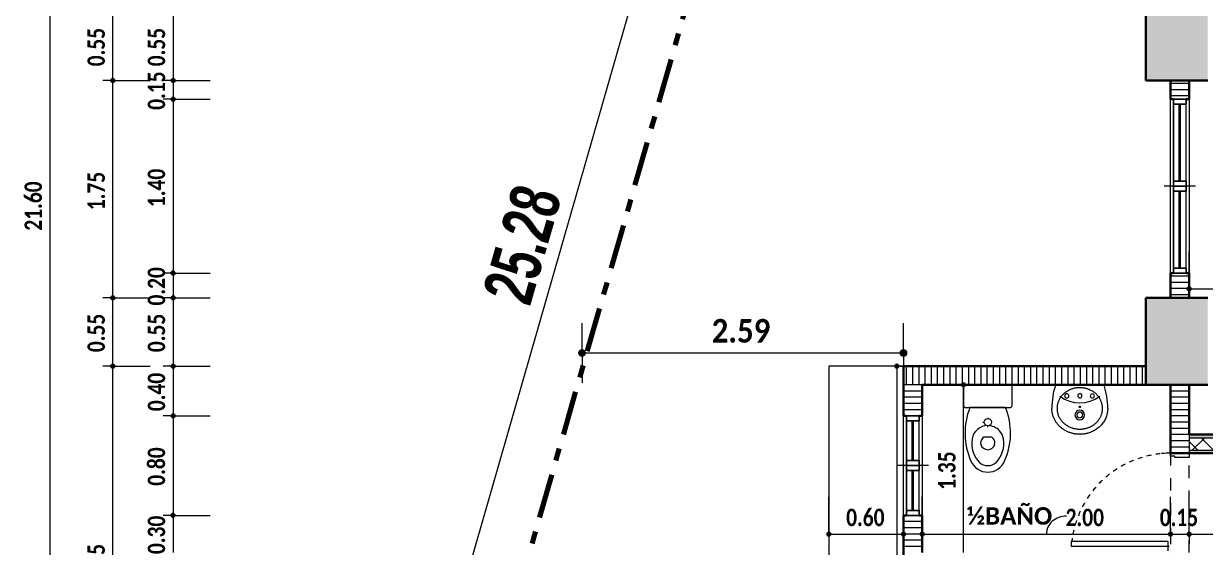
# Model space of a CAD drawing. Header units: metres. Extents: x -144 to 1000, y -717 to 29.
# Drawn here: x 868.04 to 877.56, y -561.73 to -557.52 of the extents above; entities that cross this region are included whole.
import ezdxf

# ---------------------------------------------------------------- set-up
doc = ezdxf.new("R2010")
doc.units = ezdxf.units.M
for name, pattern in [('Basculante', [0.11625, 0.075, -0.04125]), ('Dash Dot 3_16_', [0.595313, 0.357187, -0.119063, 0, -0.119063]), ('Trazo', [0.45, 0.225, -0.225])]:
    doc.linetypes.add(name, pattern=pattern)
doc.layers.get('0').update_dxf_attribs({"color": 1})
for name, color, linetype, lineweight in [('A-ANNO-DIMS', 1, 'Continuous', 9), ('A-DETL', 1, 'Continuous', 9), ('A-DETL-GENF', 1, 'Continuous', 9), ('A-DOOR', 1, 'Continuous', 9), ('A-DOOR-FRAM', 1, 'Continuous', 9), ('A-DOOR-HDLN', 1, 'Trazo', 20), ('A-GLAZ', 1, 'Continuous', 9), ('A-WALL', 4, 'Continuous', 9), ('G-ANNO-TEXT', 2, 'Continuous', 9), ('P-SANR-FIXT', 1, 'Continuous', 9), ('S-COLS', 7, 'Continuous', 9)]:
    doc.layers.add(name, color=color, linetype=linetype, lineweight=lineweight)
doc.layers.add('A-WALL-PATT', color=7, linetype='Continuous', lineweight=35, true_color=0x9c9c9c)
doc.styles.add('Britannic Bold_B_1', font='', dxfattribs={"width": 0.7, "height": 0.4})
doc.styles.add('Calibri_B', font='calibrib.ttf', dxfattribs={"height": 0.165})
doc.styles.add('Calibri_B_4', font='calibrib.ttf', dxfattribs={"height": 0.1125})
doc.styles.add('Calibri_B_7', font='calibrib.ttf', dxfattribs={"width": 0.8, "height": 0.18})
doc.styles.get('Britannic Bold_B_1').set_extended_font_data('Britannic Bold', bold=True)

# ---------------------------------------------------------------- blocks, each defined once
blk = doc.blocks.new('J')
at = {"layer": 'A-ANNO-DIMS', "lineweight": 25}
h = blk.add_hatch(color=256, dxfattribs=at)
edge = h.paths.add_edge_path()
edge.add_arc((862.0536, -499.1255), 0.015, 0, 360)
h = blk.add_hatch(color=256, dxfattribs=at)
edge = h.paths.add_edge_path()
edge.add_arc((862.0536, -499.1255), 0.015, 0, 360)
h = blk.add_hatch(color=256, dxfattribs=at)
edge = h.paths.add_edge_path()
edge.add_arc((862.5387, -499.1255), 0.015, 0, 360)
h = blk.add_hatch(color=256, dxfattribs=at)
edge = h.paths.add_edge_path()
edge.add_arc((862.5387, -499.1255), 0.015, 0, 360)
h = blk.add_hatch(color=256, dxfattribs=at)
edge = h.paths.add_edge_path()
edge.add_arc((862.5387, -499.2755), 0.015, 0, 360)
h = blk.add_hatch(color=256, dxfattribs=at)
edge = h.paths.add_edge_path()
edge.add_arc((862.5387, -499.2755), 0.015, 0, 360)
h = blk.add_hatch(color=256, dxfattribs=at)
edge = h.paths.add_edge_path()
edge.add_arc((862.5387, -500.6755), 0.015, 0, 360)
h = blk.add_hatch(color=256, dxfattribs=at)
edge = h.paths.add_edge_path()
edge.add_arc((862.5387, -500.6755), 0.015, 0, 360)
h = blk.add_hatch(color=256, dxfattribs=at)
edge = h.paths.add_edge_path()
edge.add_arc((870.7198, -500.8029), 0.015, 0, 360)
h = blk.add_hatch(color=256, dxfattribs=at)
edge = h.paths.add_edge_path()
edge.add_arc((862.0536, -500.8755), 0.015, 0, 360)
h = blk.add_hatch(color=256, dxfattribs=at)
edge = h.paths.add_edge_path()
edge.add_arc((862.0536, -500.8755), 0.015, 0, 360)
h = blk.add_hatch(color=256, dxfattribs=at)
edge = h.paths.add_edge_path()
edge.add_arc((862.5387, -500.8755), 0.015, 0, 360)
h = blk.add_hatch(color=256, dxfattribs=at)
edge = h.paths.add_edge_path()
edge.add_arc((862.5387, -500.8755), 0.015, 0, 360)
at = {"layer": 'A-ANNO-DIMS', "lineweight": 25, "true_color": 0x0000ff}
h = blk.add_hatch(color=5, dxfattribs=at)
edge = h.paths.add_edge_path()
edge.add_arc((865.8319, -501.3187), 0.025, 0, 360)
h = blk.add_hatch(color=5, dxfattribs=at)
edge = h.paths.add_edge_path()
edge.add_arc((868.4198, -501.3187), 0.025, 0, 360)
at = {"layer": 'A-ANNO-DIMS', "lineweight": 25}
h = blk.add_hatch(color=256, dxfattribs=at)
edge = h.paths.add_edge_path()
edge.add_arc((868.3671, -501.4244), 0.015, 0, 360)
h = blk.add_hatch(color=256, dxfattribs=at)
edge = h.paths.add_edge_path()
edge.add_arc((862.0536, -501.4254), 0.015, 0, 360)
h = blk.add_hatch(color=256, dxfattribs=at)
edge = h.paths.add_edge_path()
edge.add_arc((862.0536, -501.4254), 0.015, 0, 360)
h = blk.add_hatch(color=256, dxfattribs=at)
edge = h.paths.add_edge_path()
edge.add_arc((862.5387, -501.4254), 0.015, 0, 360)
h = blk.add_hatch(color=256, dxfattribs=at)
edge = h.paths.add_edge_path()
edge.add_arc((862.5387, -501.4254), 0.015, 0, 360)
h = blk.add_hatch(color=256, dxfattribs=at)
edge = h.paths.add_edge_path()
edge.add_arc((868.9029, -501.5754), 0.015, 0, 360)
h = blk.add_hatch(color=256, dxfattribs=at)
edge = h.paths.add_edge_path()
edge.add_arc((862.5387, -501.8254), 0.015, 0, 360)
h = blk.add_hatch(color=256, dxfattribs=at)
edge = h.paths.add_edge_path()
edge.add_arc((862.5387, -501.8254), 0.015, 0, 360)
h = blk.add_hatch(color=256, dxfattribs=at)
edge = h.paths.add_edge_path()
edge.add_arc((862.5387, -502.6254), 0.015, 0, 360)
h = blk.add_hatch(color=256, dxfattribs=at)
edge = h.paths.add_edge_path()
edge.add_arc((862.5387, -502.6254), 0.015, 0, 360)
h = blk.add_hatch(color=256, dxfattribs=at)
edge = h.paths.add_edge_path()
edge.add_arc((867.8198, -502.7761), 0.015, 0, 360)
h = blk.add_hatch(color=256, dxfattribs=at)
edge = h.paths.add_edge_path()
edge.add_arc((868.4198, -502.7761), 0.015, 0, 360)
h = blk.add_hatch(color=256, dxfattribs=at)
edge = h.paths.add_edge_path()
edge.add_arc((868.5698, -502.7761), 0.015, 0, 360)
h = blk.add_hatch(color=256, dxfattribs=at)
edge = h.paths.add_edge_path()
edge.add_arc((870.5698, -502.7761), 0.015, 0, 360)
h = blk.add_hatch(color=256, dxfattribs=at)
edge = h.paths.add_edge_path()
edge.add_arc((870.5698, -502.7761), 0.015, 0, 360)
h = blk.add_hatch(color=256, dxfattribs=at)
edge = h.paths.add_edge_path()
edge.add_arc((870.7198, -502.7761), 0.015, 0, 360)
h = blk.add_hatch(color=256, dxfattribs=at)
edge = h.paths.add_edge_path()
edge.add_arc((870.7198, -502.7761), 0.015, 0, 360)
at = {"layer": 'A-WALL-PATT', "lineweight": 5, "true_color": 0x747474}
blk.add_hatch(color=8, dxfattribs=at).paths.add_polyline_path([(873.7432, -502.0004), (874.2949, -502.0004), (874.2949, -501.9754), (870.7198, -501.9754), (870.7198, -502.0004), (871.742, -502.0004)])
at = {"layer": 'A-WALL-PATT', "true_color": 0x747474}
blk.add_hatch(color=8, dxfattribs=at).paths.add_polyline_path([(874.2949, -502.1254), (874.4199, -502.1254), (874.4199, -502.1004), (870.7198, -502.1004), (870.7198, -502.1254), (874.2698, -502.1254)])
at = {"layer": 'S-COLS', "true_color": 0x5c5c5c}
h = blk.add_hatch(color=251, dxfattribs=at)
h.paths.add_polyline_path([(870.37, -509.2755), (870.87, -509.2755), (870.87, -508.3755), (870.37, -508.3755), (870.37, -509.0244)])
h.paths.add_polyline_path([(888.6298, -509.2755), (888.6698, -509.2755), (888.6698, -508.3755), (888.1698, -508.3755), (888.1698, -509.2755), (888.5948, -509.2755)])
h.paths.add_polyline_path([(878.57, -509.2754), (878.57, -508.3754), (878.07, -508.3754), (878.07, -509.2754)])
h.paths.add_polyline_path([(884.87, -501.5754), (884.8701, -501.5754), (884.8698, -498.4254), (884.3701, -498.4255), (884.3701, -501.5754), (884.72, -501.5754)])
h.paths.add_polyline_path([(876.2698, -501.5754), (876.27, -501.5752), (876.2696, -501.0755), (874.5698, -501.0755), (874.5698, -498.9255), (876.2701, -498.9255), (876.2696, -498.4255), (874.2698, -498.4256), (874.2699, -501.5754), (876.2696, -501.5754)])
h.paths.add_polyline_path([(878.57, -501.5754), (878.57, -500.6754), (878.07, -500.6754), (878.07, -501.5754)])
h.paths.add_polyline_path([(870.3699, -501.5754), (870.8699, -501.5754), (870.8699, -500.8755), (870.3699, -500.8755), (870.3699, -501.5004)])
h.paths.add_polyline_path([(888.6701, -501.5754), (888.6701, -500.8755), (888.2701, -500.8755), (888.2701, -501.5754)])
h.paths.add_polyline_path([(878.5701, -499.3255), (878.5701, -498.4255), (878.0701, -498.4255), (878.0701, -499.3255)])
h.paths.add_polyline_path([(870.8698, -499.1255), (870.8698, -498.4244), (870.3698, -498.4255), (870.3698, -499.1255), (870.7279, -499.1255)])
h.paths.add_polyline_path([(888.5707, -499.1255), (888.6701, -499.1255), (888.6701, -498.4244), (888.2701, -498.4255), (888.2701, -499.1255), (888.5457, -499.1255)])
h.paths.add_polyline_path([(888.605, -490.4255), (888.67, -490.4255), (888.67, -489.5255), (888.17, -489.5255), (888.17, -490.4255), (888.5364, -490.4255)])
h.paths.add_polyline_path([(878.42, -490.4255), (878.57, -490.4255), (878.57, -489.5255), (878.07, -489.5255), (878.07, -490.4255), (878.27, -490.4255)])
h.paths.add_polyline_path([(870.57, -489.8255), (871.47, -489.8255), (871.47, -489.3255), (870.57, -489.3255), (870.57, -489.7155)])
at = {"layer": 'A-ANNO-DIMS', "color": 5, "true_color": 0x0000ff}
for p, q in [((862.1935, -512.5465), (869.1743, -488.2546)), ((865.8319, -501.3187), (865.8319, -501.0787)), ((868.4198, -501.3187), (868.4198, -501.0787)), ((865.8319, -501.3187), (868.4198, -501.3187)), ((865.8319, -501.3187), (865.8319, -501.5587)), ((868.4198, -501.3187), (868.4198, -501.5587))]:
    blk.add_line(p, q, dxfattribs=at)
at = {"layer": 'A-ANNO-DIMS'}
for p, q in [((861.5472, -489.3257), (861.5472, -510.9254)), ((862.0536, -499.1255), (862.0536, -498.5744)), ((862.5387, -498.5744), (862.5387, -499.1255)), ((862.0536, -499.1255), (861.9736, -499.1255)), ((862.0536, -499.1255), (861.9736, -499.1255)), ((862.0536, -500.8755), (862.0536, -499.1255)), ((862.0536, -499.1255), (862.3536, -499.1255)), ((862.0536, -499.1255), (862.3536, -499.1255)), ((862.5387, -499.1255), (862.4587, -499.1255)), ((862.5387, -499.1255), (862.4587, -499.1255)), ((862.5387, -499.1255), (862.8387, -499.1255)), ((862.5387, -499.1255), (862.5387, -499.2755)), ((862.5387, -499.1255), (862.8387, -499.1255)), ((862.5387, -499.2755), (862.4587, -499.2755)), ((862.5387, -499.2755), (862.4587, -499.2755)), ((862.5387, -499.2755), (862.8387, -499.2755)), ((862.5387, -499.2755), (862.5387, -500.6755)), ((862.5387, -499.2755), (862.8387, -499.2755)), ((870.7198, -500.8029), (870.7198, -500.5029)), ((862.5387, -500.6755), (862.4587, -500.6755)), ((862.5387, -500.6755), (862.4587, -500.6755)), ((862.5387, -500.6755), (862.8387, -500.6755)), ((862.5387, -500.6755), (862.5387, -500.8755)), ((862.5387, -500.6755), (862.8387, -500.6755)), ((870.7198, -500.8029), (874.2698, -500.8029)), ((870.7198, -500.8029), (870.7198, -500.8829)), ((862.0536, -500.8755), (861.9736, -500.8755)), ((862.0536, -500.8755), (861.9736, -500.8755)), ((862.0536, -501.4254), (862.0536, -500.8755)), ((862.0536, -500.8755), (862.3536, -500.8755)), ((862.0536, -500.8755), (862.3536, -500.8755)), ((862.5387, -500.8755), (862.4587, -500.8755)), ((862.5387, -500.8755), (862.4587, -500.8755)), ((862.5387, -500.8755), (862.8387, -500.8755)), ((862.5387, -500.8755), (862.5387, -501.4254)), ((862.5387, -500.8755), (862.8387, -500.8755)), ((862.0536, -501.4254), (861.9736, -501.4254)), ((862.0536, -501.4254), (861.9736, -501.4254)), ((862.0536, -504.5754), (862.0536, -501.4254)), ((862.0536, -501.4254), (862.3536, -501.4254)), ((862.0536, -501.4254), (862.3536, -501.4254)), ((862.5387, -501.4254), (862.4587, -501.4254)), ((862.5387, -501.4254), (862.4587, -501.4254)), ((862.5387, -501.4254), (862.8387, -501.4254)), ((862.5387, -501.4254), (862.5387, -501.8254)), ((862.5387, -501.4254), (862.8387, -501.4254)), ((868.3671, -501.4244), (868.2871, -501.4244)), ((868.3671, -501.4244), (868.3671, -509.1744)), ((868.3671, -501.4244), (868.6671, -501.4244)), ((868.9029, -501.5754), (868.6029, -501.5754)), ((868.9029, -502.9254), (868.9029, -501.5754)), ((868.9029, -501.5754), (868.9829, -501.5754)), ((862.5387, -501.8254), (862.4587, -501.8254)), ((862.5387, -501.8254), (862.4587, -501.8254)), ((862.5387, -501.8254), (862.8387, -501.8254)), ((862.5387, -501.8254), (862.5387, -502.6254)), ((862.5387, -501.8254), (862.8387, -501.8254)), ((867.8198, -502.7761), (867.8198, -502.4761)), ((868.4198, -502.7761), (868.4198, -502.4761)), ((868.5698, -502.7761), (868.5698, -502.4761)), ((870.5698, -502.7761), (870.5698, -502.4761)), ((870.5698, -502.7761), (870.5698, -502.4761)), ((870.7198, -502.7761), (870.7198, -502.4761)), ((870.7198, -502.7761), (870.7198, -502.4761)), ((862.5387, -502.6254), (862.4587, -502.6254)), ((862.5387, -502.6254), (862.4587, -502.6254)), ((862.5387, -502.6254), (862.8387, -502.6254)), ((862.5387, -502.6254), (862.5387, -502.9254)), ((862.5387, -502.6254), (862.8387, -502.6254)), ((867.8198, -502.7761), (868.4198, -502.7761)), ((867.8198, -502.7761), (867.8198, -502.8561)), ((868.4198, -502.7761), (868.4198, -502.8561)), ((868.5698, -502.7761), (870.5698, -502.7761)), ((868.5698, -502.7761), (868.5698, -502.8561)), ((870.5698, -502.7761), (870.5698, -502.8561)), ((870.5698, -502.7761), (870.7198, -502.7761)), ((870.5698, -502.7761), (870.5698, -502.8561)), ((870.7198, -502.7761), (870.7198, -502.8561)), ((870.7198, -502.7761), (874.4199, -502.7761)), ((870.7198, -502.7761), (870.7198, -502.8561))]:
    blk.add_line(p, q, dxfattribs=at)
at = {"layer": 'A-ANNO-DIMS', "lineweight": 25}
for centre in [(862.0536, -499.1255), (862.0536, -499.1255), (862.5387, -499.1255), (862.5387, -499.1255), (862.5387, -499.2755), (862.5387, -499.2755), (862.5387, -500.6755), (862.5387, -500.6755), (870.7198, -500.8029), (862.0536, -500.8755), (862.0536, -500.8755), (862.5387, -500.8755), (862.5387, -500.8755), (868.3671, -501.4244), (862.0536, -501.4254), (862.0536, -501.4254), (862.5387, -501.4254), (862.5387, -501.4254), (868.9029, -501.5754), (862.5387, -501.8254), (862.5387, -501.8254), (862.5387, -502.6254), (862.5387, -502.6254), (867.8198, -502.7761), (868.4198, -502.7761), (868.5698, -502.7761), (870.5698, -502.7761), (870.5698, -502.7761), (870.7198, -502.7761), (870.7198, -502.7761)]:
    blk.add_circle(centre, 0.015, dxfattribs=at)
at = {"layer": 'A-ANNO-DIMS', "color": 5, "lineweight": 25, "true_color": 0x0000ff}
for centre in [(865.8319, -501.3187), (868.4198, -501.3187)]:
    blk.add_circle(centre, 0.025, dxfattribs=at)
at = {"layer": 'A-ANNO-DIMS'}
blk.add_ellipse((869.7327, -502.7761), major_axis=(0.1628, 0), ratio=0.891066, start_param=1.570796, end_param=3.141593, dxfattribs=at)
at = {"layer": 'A-DETL', "color": 7, "linetype": 'Dash Dot 3_16_', "lineweight": 70}
blk.add_line((862.6088, -512.6658), (869.5897, -488.374), dxfattribs=at)
at = {"layer": 'A-DETL', "color": 253, "true_color": 0xb6b6b6}
blk.add_line((865.8319, -501.4254), (865.8319, -501.5254), dxfattribs=at)
at = {"layer": 'A-DETL-GENF', "lineweight": 25}
for p, q in [((870.5948, -499.3155), (870.5948, -499.2755)), ((870.5948, -499.2755), (870.6948, -499.2755)), ((870.6948, -499.3155), (870.5948, -499.3155)), ((870.6948, -499.2755), (870.6948, -499.3155)), ((870.5948, -499.9755), (870.5948, -499.9355)), ((870.5948, -499.9355), (870.6948, -499.9355)), ((870.6948, -499.9755), (870.5948, -499.9755)), ((870.5948, -500.0155), (870.5948, -499.9755)), ((870.5948, -499.9755), (870.6948, -499.9755)), ((870.6948, -499.9355), (870.6948, -499.9755)), ((870.6948, -499.9755), (870.6948, -500.0155)), ((870.6948, -500.0155), (870.5948, -500.0155)), ((870.5948, -500.6755), (870.5948, -500.6355)), ((870.5948, -500.6355), (870.6948, -500.6355)), ((870.6948, -500.6355), (870.6948, -500.6755)), ((870.6948, -500.6755), (870.5948, -500.6755)), ((868.4448, -501.8654), (868.4448, -501.8254)), ((868.4448, -501.8254), (868.5448, -501.8254)), ((868.5448, -501.8654), (868.4448, -501.8654)), ((868.5448, -501.8254), (868.5448, -501.8654)), ((868.4448, -502.2254), (868.4448, -502.1854)), ((868.4448, -502.1854), (868.5448, -502.1854)), ((868.5448, -502.2254), (868.4448, -502.2254)), ((868.4448, -502.2654), (868.4448, -502.2254)), ((868.4448, -502.2254), (868.5448, -502.2254)), ((868.5448, -502.2654), (868.4448, -502.2654)), ((868.5448, -502.1854), (868.5448, -502.2254)), ((868.5448, -502.2254), (868.5448, -502.2654)), ((868.4448, -502.6254), (868.4448, -502.5854)), ((868.4448, -502.5854), (868.5448, -502.5854)), ((868.5448, -502.6254), (868.4448, -502.6254)), ((868.5448, -502.5854), (868.5448, -502.6254))]:
    blk.add_line(p, q, dxfattribs=at)
at = {"layer": 'A-DETL-GENF'}
for p, q in [((870.5948, -499.9355), (870.5948, -499.3155)), ((870.6398, -499.9355), (870.6398, -499.3155)), ((870.6498, -499.9355), (870.6498, -499.3155)), ((870.6948, -499.9355), (870.6948, -499.3155)), ((870.5948, -500.6355), (870.5948, -500.0155)), ((870.6398, -500.6355), (870.6398, -500.0155)), ((870.6498, -500.6355), (870.6498, -500.0155)), ((870.6948, -500.6355), (870.6948, -500.0155)), ((868.4448, -502.1854), (868.4448, -501.8654)), ((868.4898, -502.1854), (868.4898, -501.8654)), ((868.4998, -502.1854), (868.4998, -501.8654)), ((868.5448, -502.1854), (868.5448, -501.8654)), ((868.4448, -502.5854), (868.4448, -502.2654)), ((868.4898, -502.5854), (868.4898, -502.2654)), ((868.4998, -502.5854), (868.4998, -502.2654)), ((868.5448, -502.5854), (868.5448, -502.2654))]:
    blk.add_line(p, q, dxfattribs=at)
at = {"layer": 'A-DETL-GENF', "linetype": 'Basculante'}
for p, q in [((870.7198, -502.1254), (870.5698, -502.1254)), ((870.5698, -502.1254), (870.5698, -502.9254)), ((870.7198, -502.9254), (870.7198, -502.1254))]:
    blk.add_line(p, q, dxfattribs=at)
at = {"layer": 'A-DOOR', "lineweight": 15}
for p, q in [((869.7698, -502.8354), (869.7698, -502.8754)), ((870.5498, -502.8354), (869.7698, -502.8354)), ((870.5498, -502.9104), (870.5498, -502.8354)), ((870.5598, -502.8754), (869.7698, -502.8754))]:
    blk.add_line(p, q, dxfattribs=at)
at = {"layer": 'A-DOOR'}
for start, end in [(106.56293, 109.21914), (101.25383, 103.90814), (95.94294, 98.59908), (90, 95.13979), (122.55381, 125.2378), (117.20557, 119.87669), (111.8777, 114.53954), (133.33952, 136.05941), (127.92952, 130.62982), (138.79027, 141.53284), (149.83778, 152.63398), (144.28783, 147.05593), (155.44512, 158.27171), (161.11426, 164.16843), (171.55001, 173.54055), (166.84892, 169.74178), (166.84892, 169.74178)]:
    blk.add_arc((870.5698, -502.9254), 0.8, start, end, dxfattribs=at)
at = {"layer": 'A-DOOR-FRAM'}
for p, q in [((870.5698, -502.1504), (870.5698, -502.1254)), ((870.6048, -502.1504), (870.5698, -502.1504)), ((870.6048, -502.1604), (870.6048, -502.1504)), ((870.7198, -502.1604), (870.6048, -502.1604)), ((870.7198, -502.1254), (870.7198, -502.1604))]:
    blk.add_line(p, q, dxfattribs=at)
at = {"layer": 'A-DOOR-HDLN'}
blk.add_line((870.7198, -502.1254), (870.5698, -502.1254), dxfattribs=at)
at = {"layer": 'A-GLAZ'}
for p, q in [((870.5948, -499.2755), (870.6948, -499.2755)), ((870.5948, -499.2755), (870.5948, -499.9755)), ((870.6948, -499.9755), (870.6948, -499.2755)), ((870.7698, -499.9755), (870.5198, -499.9755)), ((870.5948, -499.9755), (870.6948, -499.9755)), ((870.5948, -499.9755), (870.6948, -499.9755)), ((870.5948, -499.9755), (870.5948, -500.6755)), ((870.6948, -500.6755), (870.6948, -499.9755)), ((870.5948, -500.6755), (870.6948, -500.6755)), ((868.4448, -501.8254), (868.5448, -501.8254)), ((868.4448, -501.8254), (868.4448, -502.2254)), ((868.5448, -502.2254), (868.5448, -501.8254)), ((868.6198, -502.2254), (868.3698, -502.2254)), ((868.4448, -502.2254), (868.5448, -502.2254)), ((868.4448, -502.2254), (868.5448, -502.2254)), ((868.4448, -502.2254), (868.4448, -502.6254)), ((868.5448, -502.6254), (868.5448, -502.2254)), ((868.4448, -502.6254), (868.5448, -502.6254))]:
    blk.add_line(p, q, dxfattribs=at)
at = {"layer": 'A-WALL', "lineweight": 35}
for p, q in [((870.5698, -499.1255), (870.5698, -499.2755)), ((870.7198, -499.1255), (870.5698, -499.1255)), ((870.7198, -499.2755), (870.7198, -499.1255)), ((870.5698, -499.2755), (870.5948, -499.2755)), ((870.6948, -499.2755), (870.7198, -499.2755)), ((870.5698, -500.6755), (870.5698, -500.8755)), ((870.5948, -500.6755), (870.5698, -500.6755)), ((870.7198, -500.6755), (870.6948, -500.6755)), ((870.7198, -500.8755), (870.7198, -500.6755)), ((870.5698, -500.8755), (870.7198, -500.8755)), ((870.3698, -501.4254), (868.4198, -501.4254)), ((868.4198, -501.4254), (868.4198, -501.8254)), ((870.3698, -501.5754), (870.3698, -501.4254)), ((868.5698, -501.5754), (870.3698, -501.5754)), ((868.5698, -501.8254), (868.5698, -501.5754)), ((870.5698, -501.5754), (870.5698, -502.1254)), ((870.7198, -501.5754), (870.5698, -501.5754)), ((870.7198, -501.9754), (870.7198, -501.5754)), ((868.4198, -501.8254), (868.4448, -501.8254)), ((868.5448, -501.8254), (868.5698, -501.8254)), ((874.2699, -501.9754), (870.7198, -501.9754)), ((870.5698, -502.1254), (874.4199, -502.1254)), ((868.4198, -502.6254), (868.4198, -503.3254)), ((868.4448, -502.6254), (868.4198, -502.6254)), ((868.5698, -502.6254), (868.5448, -502.6254)), ((868.5698, -502.9254), (868.5698, -502.6254))]:
    blk.add_line(p, q, dxfattribs=at)
at = {"layer": 'A-WALL'}
for p, q in [((870.5698, -500.6755), (870.5698, -499.2755)), ((870.7198, -499.2755), (870.7198, -500.6755)), ((868.4198, -501.4244), (867.8198, -501.4244)), ((867.8198, -501.4244), (867.8198, -509.1744)), ((868.4198, -502.6254), (868.4198, -501.8254)), ((868.5698, -501.8254), (868.5698, -502.6254)), ((870.7198, -501.9754), (870.7198, -502.1254)), ((870.7198, -502.0004), (874.2949, -502.0004)), ((870.7198, -502.1004), (874.3949, -502.1004))]:
    blk.add_line(p, q, dxfattribs=at)
at = {"layer": 'A-WALL-PATT', "color": 8, "lineweight": 5, "true_color": 0x727272}
for p, q in [((870.7198, -499.1506), (870.5698, -499.1506)), ((870.7198, -499.2006), (870.5698, -499.2006)), ((870.7198, -499.2506), (870.5698, -499.2506)), ((870.7198, -500.7006), (870.5698, -500.7006)), ((870.7198, -500.7506), (870.5698, -500.7506)), ((870.7198, -500.8006), (870.5698, -500.8006)), ((870.7198, -500.8506), (870.5698, -500.8506)), ((868.4446, -501.5754), (868.4446, -501.4254)), ((868.4946, -501.5754), (868.4946, -501.4254)), ((868.5446, -501.5754), (868.5446, -501.4254)), ((868.5946, -501.5754), (868.5946, -501.4254)), ((868.6446, -501.5754), (868.6446, -501.4254)), ((868.6946, -501.5754), (868.6946, -501.4254)), ((868.7446, -501.5754), (868.7446, -501.4254)), ((868.7946, -501.5754), (868.7946, -501.4254)), ((868.8446, -501.5754), (868.8446, -501.4254)), ((868.8946, -501.5754), (868.8946, -501.4254)), ((868.9446, -501.5754), (868.9446, -501.4254)), ((868.9946, -501.5754), (868.9946, -501.4254)), ((869.0446, -501.5754), (869.0446, -501.4254)), ((869.0946, -501.5754), (869.0946, -501.4254)), ((869.1446, -501.5754), (869.1446, -501.4254)), ((869.1946, -501.5754), (869.1946, -501.4254)), ((869.2446, -501.5754), (869.2446, -501.4254)), ((869.2946, -501.5754), (869.2946, -501.4254)), ((869.3446, -501.5754), (869.3446, -501.4254)), ((869.3946, -501.5754), (869.3946, -501.4254)), ((869.4446, -501.5754), (869.4446, -501.4254)), ((869.4946, -501.5754), (869.4946, -501.4254)), ((869.5446, -501.5754), (869.5446, -501.4254)), ((869.5946, -501.5754), (869.5946, -501.4254)), ((869.6446, -501.5754), (869.6446, -501.4254)), ((869.6946, -501.5754), (869.6946, -501.4254)), ((869.7446, -501.5754), (869.7446, -501.4254)), ((869.7946, -501.5754), (869.7946, -501.4254)), ((869.8446, -501.5754), (869.8446, -501.4254)), ((869.8946, -501.5754), (869.8946, -501.4254)), ((869.9446, -501.5754), (869.9446, -501.4254)), ((869.9946, -501.5754), (869.9946, -501.4254)), ((870.0446, -501.5754), (870.0446, -501.4254)), ((870.0946, -501.5754), (870.0946, -501.4254)), ((870.1446, -501.5754), (870.1446, -501.4254)), ((870.1946, -501.5754), (870.1946, -501.4254)), ((870.2446, -501.5754), (870.2446, -501.4254)), ((870.2946, -501.5754), (870.2946, -501.4254)), ((870.3446, -501.5754), (870.3446, -501.4254)), ((868.5698, -501.5756), (868.4198, -501.5756)), ((870.7198, -501.5756), (870.5698, -501.5756)), ((868.5698, -501.6256), (868.4198, -501.6256)), ((868.5698, -501.6756), (868.4198, -501.6756)), ((870.7198, -501.6256), (870.5698, -501.6256)), ((870.7198, -501.6756), (870.5698, -501.6756)), ((868.5698, -501.7256), (868.4198, -501.7256)), ((868.5698, -501.7756), (868.4198, -501.7756)), ((870.7198, -501.7256), (870.5698, -501.7256)), ((870.7198, -501.7756), (870.5698, -501.7756)), ((870.7198, -501.8256), (870.5698, -501.8256)), ((870.7198, -501.8756), (870.5698, -501.8756)), ((870.7198, -501.9256), (870.5698, -501.9256)), ((870.7198, -501.9756), (870.5698, -501.9756)), ((870.7198, -502.0256), (870.5698, -502.0256)), ((870.7198, -502.0756), (870.5698, -502.0756)), ((868.5698, -502.6256), (868.4198, -502.6256)), ((868.5698, -502.6756), (868.4198, -502.6756)), ((868.5698, -502.7256), (868.4198, -502.7256)), ((868.5698, -502.7756), (868.4198, -502.7756)), ((868.5698, -502.8256), (868.4198, -502.8256)), ((868.5698, -502.8756), (868.4198, -502.8756))]:
    blk.add_line(p, q, dxfattribs=at)
at = {"layer": 'A-WALL-PATT', "color": 1, "lineweight": 5, "true_color": 0xff0000}
for p, q in [((870.7893, -502.1004), (870.7198, -502.0309)), ((870.7448, -502.1004), (870.8448, -502.0004)), ((870.9166, -502.1004), (870.8166, -502.0004))]:
    blk.add_line(p, q, dxfattribs=at)
at = {"layer": 'P-SANR-FIXT'}
for p, q in [((868.9028, -501.5904), (868.9028, -501.7427)), ((869.2937, -501.7427), (869.2937, -501.5904)), ((868.9178, -501.7577), (869.0983, -501.7577)), ((869.2423, -501.7577), (868.9543, -501.7577)), ((869.0983, -501.7577), (869.2787, -501.7577)), ((869.0583, -501.8754), (869.0683, -501.8754)), ((869.0983, -501.8404), (869.0983, -501.8454)), ((869.1333, -501.8754), (869.1283, -501.8754)), ((869.0983, -501.9154), (869.0983, -501.9054)), ((869.0552, -502.006), (869.0675, -501.9937)), ((869.0675, -501.9937), (869.1291, -501.9937)), ((869.1291, -501.9937), (869.1414, -502.006))]:
    blk.add_line(p, q, dxfattribs=at)
blk.add_circle((869.0983, -501.8754), 0.03, dxfattribs=at)
for centre, radius, start, end in [((868.9178, -501.5904), 0.015, 90, 180), ((869.2787, -501.5904), 0.015, 0, 90), ((870.2282, -501.765), 0.6142, 162.01714, 179.98286), ((869.4499, -501.765), 0.6142, 0.01714, 17.98286), ((869.8406, -501.4539), 0.2666, 232.67697, 306.91211), ((869.7347, -501.6638), 0.017, 0, 180), ((869.7347, -501.6638), 0.017, 180, 0), ((869.8398, -501.6634), 0.0168, 90, 270), ((869.8398, -501.6634), 0.0168, 270, 90), ((869.9403, -501.6649), 0.017, 0, 180), ((869.9403, -501.6649), 0.017, 180, 0), ((868.9178, -501.7427), 0.015, 180, 270), ((869.4733, -501.9636), 0.5584, 158.35911, 203.79689), ((868.7232, -501.9636), 0.5584, 336.20311, 21.64089), ((869.2787, -501.7427), 0.015, 270, 0), ((869.839, -501.8177), 0.0386, 0, 180), ((869.839, -501.8177), 0.0386, 180, 0), ((869.839, -501.8177), 0.0235, 0, 180), ((869.839, -501.8177), 0.0235, 180, 0), ((869.0983, -502.0313), 0.1282, 89.99847, 170.90608), ((869.0983, -502.0313), 0.1282, 42.44528, 90.00153), ((869.0983, -502.0313), 0.1282, 9.09392, 42.44528), ((869.1888, -502.0458), 0.2199, 170.90608, 224.39736), ((869.0905, -502.0414), 0.05, 135, 197.18646), ((869.0983, -502.039), 0.0581, 197.18646, 342.81705), ((869.106, -502.0414), 0.05, 342.81705, 45), ((869.0078, -502.0458), 0.2199, 315.60264, 9.09392), ((869.0997, -502.1284), 0.15, 203.79689, 269.46886), ((869.09, -502.1426), 0.0816, 224.39736, 275.83548), ((869.0969, -502.1284), 0.15, 270.53114, 336.20311), ((869.1066, -502.1426), 0.0816, 264.16452, 315.60264)]:
    blk.add_arc(centre, radius, start, end, dxfattribs=at)
for major_axis in [(-0.00908, 0), (0.00908, 0)]:
    blk.add_ellipse((869.8395, -501.7515), major_axis=major_axis, ratio=0.332108, start_param=3.141593, end_param=6.283185, dxfattribs=at)
for points, knots in [([(870.0224, -501.7649), (870.0223, -501.7563), (870.0213, -501.7437), (870.0179, -501.7274), (870.0143, -501.7153), (870.0096, -501.7033), (870.004, -501.6918), (869.9975, -501.6808), (869.9901, -501.6701), (869.9817, -501.66), (869.9727, -501.6506), (869.9628, -501.6417), (869.9521, -501.6335), (869.941, -501.6262), (869.9292, -501.6196), (869.9168, -501.6138), (869.905, -501.6092), (869.8937, -501.6057), (869.8829, -501.603), (869.872, -501.6008), (869.8612, -501.5993), (869.8502, -501.5984), (869.839, -501.5981), (869.8279, -501.5984), (869.8169, -501.5993), (869.806, -501.6008), (869.7951, -501.603), (869.7844, -501.6057), (869.774, -501.6089), (869.7638, -501.6128), (869.7538, -501.6172), (869.7441, -501.6222), (869.7348, -501.6276), (869.726, -501.6336), (869.7174, -501.64), (869.7093, -501.647), (869.7017, -501.6543), (869.6947, -501.662), (869.6881, -501.6701), (869.682, -501.6786), (869.6766, -501.6874), (869.6718, -501.6964), (869.6675, -501.7057), (869.6639, -501.7153), (869.6609, -501.725), (869.6586, -501.7347), (869.6564, -501.7479), (869.6557, -501.758), (869.6557, -501.7649)], [-1, -1, -1, -1, -0.951923, -0.927885, -0.903846, -0.879808, -0.855769, -0.831731, -0.807692, -0.783654, -0.759615, -0.735577, -0.711538, -0.6875, -0.663462, -0.639423, -0.615385, -0.596154, -0.576923, -0.557692, -0.538462, -0.519231, -0.5, -0.480769, -0.461538, -0.442308, -0.423077, -0.403846, -0.384615, -0.365385, -0.346154, -0.326923, -0.307692, -0.288462, -0.269231, -0.25, -0.230769, -0.211538, -0.192308, -0.173077, -0.153846, -0.134615, -0.115385, -0.096154, -0.076923, -0.057692, -0.038462, 0, 0, 0, 0]), ([(870.064, -501.7649), (870.064, -501.7709), (870.0634, -501.7829), (870.061, -501.8006), (870.0569, -501.8179), (870.0512, -501.835), (870.044, -501.8515), (870.0354, -501.8672), (870.0252, -501.8823), (870.0139, -501.8964), (870.0014, -501.9095), (869.9876, -501.9217), (869.973, -501.9326), (869.9574, -501.9424), (869.9409, -501.9509), (869.9241, -501.958), (869.9093, -501.9629), (869.8973, -501.9662), (869.8873, -501.9684), (869.8762, -501.9704), (869.8638, -501.972), (869.8514, -501.973), (869.839, -501.9733), (869.8267, -501.973), (869.8143, -501.972), (869.8019, -501.9704), (869.7898, -501.9683), (869.7778, -501.9654), (869.7658, -501.962), (869.7541, -501.9579), (869.7427, -501.9533), (869.7317, -501.9481), (869.7208, -501.9422), (869.7103, -501.9359), (869.7002, -501.929), (869.6906, -501.9216), (869.6813, -501.9136), (869.6725, -501.9052), (869.6643, -501.8963), (869.6566, -501.887), (869.6494, -501.8773), (869.6428, -501.8671), (869.6369, -501.8567), (869.6317, -501.846), (869.627, -501.8349), (869.623, -501.8236), (869.6198, -501.8121), (869.6173, -501.8006), (869.6148, -501.7849), (869.6141, -501.773), (869.614, -501.7649)], [-1, -1, -1, -1, -0.973214, -0.946429, -0.919643, -0.892857, -0.866071, -0.839286, -0.8125, -0.785714, -0.758929, -0.732143, -0.705357, -0.678571, -0.651786, -0.625, -0.598214, -0.584821, -0.571429, -0.553571, -0.535714, -0.517857, -0.5, -0.482143, -0.464286, -0.446429, -0.428571, -0.410714, -0.392857, -0.375, -0.357143, -0.339286, -0.321429, -0.303571, -0.285714, -0.267857, -0.25, -0.232143, -0.214286, -0.196429, -0.178571, -0.160714, -0.142857, -0.125, -0.107143, -0.089286, -0.071429, -0.053571, -0.035714, 0, 0, 0, 0]), ([(869.6557, -501.7649), (869.6557, -501.7734), (869.6568, -501.786), (869.6602, -501.8024), (869.6638, -501.8144), (869.6685, -501.8264), (869.6741, -501.8379), (869.6805, -501.8489), (869.688, -501.8596), (869.6964, -501.8698), (869.7054, -501.8792), (869.7153, -501.888), (869.7259, -501.8962), (869.7371, -501.9036), (869.7489, -501.9101), (869.7613, -501.916), (869.7731, -501.9205), (869.7844, -501.9241), (869.7951, -501.9268), (869.806, -501.9289), (869.8169, -501.9304), (869.8279, -501.9313), (869.839, -501.9316), (869.8502, -501.9313), (869.8612, -501.9304), (869.872, -501.9289), (869.8829, -501.9268), (869.8937, -501.9241), (869.9041, -501.9208), (869.9143, -501.917), (869.9243, -501.9125), (869.934, -501.9075), (869.9433, -501.9021), (869.9521, -501.8962), (869.9607, -501.8897), (869.9688, -501.8827), (869.9764, -501.8755), (869.9834, -501.8678), (869.99, -501.8596), (869.9961, -501.8511), (870.0015, -501.8424), (870.0063, -501.8334), (870.0106, -501.824), (870.0142, -501.8144), (870.0172, -501.8048), (870.0195, -501.795), (870.0217, -501.7818), (870.0223, -501.7717), (870.0224, -501.7649)], [-1, -1, -1, -1, -0.951923, -0.927885, -0.903846, -0.879808, -0.855769, -0.831731, -0.807692, -0.783654, -0.759615, -0.735577, -0.711538, -0.6875, -0.663462, -0.639423, -0.615385, -0.596154, -0.576923, -0.557692, -0.538462, -0.519231, -0.5, -0.480769, -0.461538, -0.442308, -0.423077, -0.403846, -0.384615, -0.365385, -0.346154, -0.326923, -0.307692, -0.288462, -0.269231, -0.25, -0.230769, -0.211538, -0.192308, -0.173077, -0.153846, -0.134615, -0.115385, -0.096154, -0.076923, -0.057692, -0.038462, 0, 0, 0, 0])]:
    blk.add_open_spline(points, degree=3, knots=knots, dxfattribs=at)
at = {"layer": 'S-COLS', "lineweight": 35}
for p, q in [((870.3698, -498.4244), (870.3698, -499.1255)), ((870.3698, -499.1255), (870.8698, -499.1255)), ((870.8699, -500.8755), (870.3699, -500.8755)), ((870.3699, -500.8755), (870.3699, -501.5754)), ((870.3699, -501.5754), (870.8699, -501.5754))]:
    blk.add_line(p, q, dxfattribs=at)
at = {"layer": 'A-ANNO-DIMS', "style": 'Calibri_B_4', "width": 0.8}
for s, p in [('0.55', (861.9896, -499.0116)), ('0.55', (862.4746, -499.0116)), ('0.15', (862.4746, -499.3621)), ('1.75', (861.9896, -500.17)), ('1.40', (862.4746, -500.145)), ('21.60', (861.4832, -500.3344)), ('0.20', (862.4746, -500.9371)), ('0.55', (861.9896, -501.3121)), ('0.55', (862.4746, -501.3121)), ('0.40', (862.4746, -501.7871)), ('0.80', (862.4746, -502.3871)), ('1.35', (868.8388, -502.4199)), ('0.30', (862.4746, -502.9371)), ('3.15', (861.9896, -503.1645))]:
    blk.add_text(s, height=0.14, rotation=90, dxfattribs=at).set_placement(p)
at = {"layer": 'A-ANNO-DIMS', "color": 5, "true_color": 0x0000ff, "style": 'Britannic Bold_B_1', "width": 0.7}
blk.add_text('25.28', height=0.4, rotation=73.96667, dxfattribs=at).set_placement((865.4115, -500.9501))
at = {"layer": 'A-ANNO-DIMS', "color": 5, "true_color": 0x0000ff, "style": 'Calibri_B_7', "width": 0.9}
blk.add_text('2.59', height=0.19, dxfattribs=at).set_placement((866.8759, -501.2353))
at = {"layer": 'A-ANNO-DIMS', "style": 'Calibri_B_4', "width": 0.8}
for s, p in [('0.60', (867.9582, -502.7121)), ('2.00', (869.7251, -502.7121)), ('0.15', (870.4832, -502.7121))]:
    blk.add_text(s, height=0.14, dxfattribs=at).set_placement(p)
at = {"layer": 'G-ANNO-TEXT', "style": 'Calibri_B'}
blk.add_text('½BAÑO', height=0.14, dxfattribs=at).set_placement((868.9276, -502.7001))

msp = doc.modelspace()

# ---------------------------------------------------------------- block references
at = {"color": 3}
msp.add_blockref('J', (6.7051, -58.8503), dxfattribs=at)

doc.saveas('drawing.dxf')
